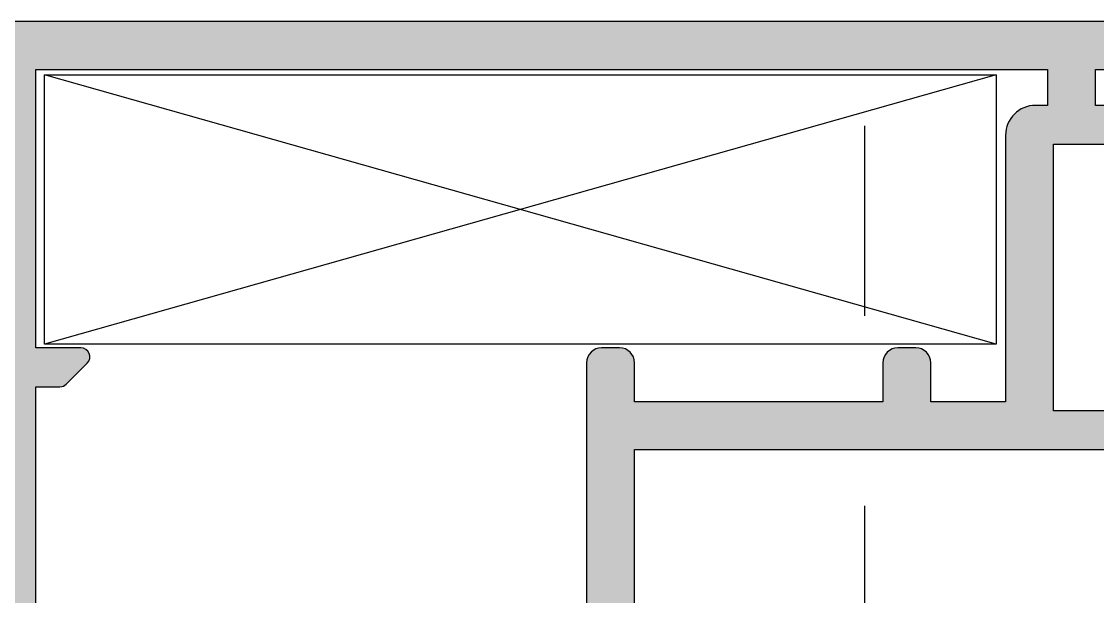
# Model space of a CAD drawing. Header units: millimetres. Extents: x 221 to 2771, y 196 to 840.
# Drawn here: x 581.19 to 588.38, y 633.75 to 637.59 of the extents above; entities that cross this region are included whole.
import ezdxf

# ---------------------------------------------------------------- set-up
doc = ezdxf.new("R2010")
doc.units = ezdxf.units.MM
doc.linetypes.add('CENTER', pattern=[50.800000000000004, 31.75, -6.35, 6.35, -6.35])

# ---------------------------------------------------------------- blocks, each defined once
blk = doc.blocks.new('A02 121 Kenet Plastiği')
h = blk.add_hatch()
h.set_pattern_fill('ANSI37', color=21, scale=0.5, style=0)
h.set_pattern_definition([(45, (-2904.959621484832, -685.0095448569432), (-1.122532015133644, 1.122532015133644), []), (135, (-2904.959621484832, -685.0095448569432), (-1.122532015133644, -1.122532015133644), [])])
h.paths.add_polyline_path([(26.44406208089822, 75.78317739249857), (26.4440620808964, 80.78317739249906, 0.4142135623919118), (26.24406208089931, 80.98317739249978), (25.14406208089783, 80.98317739249978, 0.4142135623710381), (24.9440620808964, 80.78317739249906), (24.9440620808964, 79.01715198872616, 0.1316524975848145), (25.07803667711921, 78.51715198869977), (25.61726716165524, 77.58317739249796, -0.5773502691925022), (25.44406208089855, 77.28317739249906), (8.806203767938936, 77.28317739249906, 0.5858110978518688), (8.550272243535801, 76.8266556533672, -1.330799740462049), (4.844363130596321, 75.81322832351727, -0.1937105032953705), (4.990709390105621, 76.1567647372467), (5.26356865476555, 76.42962400190663, 0.6681786379174128), (4.910015264169749, 77.28317739249906), (4.20290848298464, 77.28317739249906, 0.1989123673530972), (3.849355092392216, 77.13673078309148), (3.490508690305433, 76.77788438100833, 0.1989123673748119), (3.344062080897857, 76.42433099040798), (3.344062080897857, 63.08317739250197), (6.27264749087044, 63.08317739250197, 0.3394542588290131), (6.46583265613117, 63.23141358347857), (6.626602171589745, 63.83141358348284, 0.4931454260320452), (6.433417006333912, 64.08317739250197), (5.244062080899312, 64.08317739250197), (5.244062080899312, 65.38317739250124), (12.64406208090077, 65.38317739250124), (12.64406208090077, 64.08317739250197), (11.45470715546617, 64.08317739250197, 0.4931454260320497), (11.26152199021033, 63.83141358348284), (11.42229150566891, 63.23141358347857, 0.3394542588264808), (11.61547667092782, 63.08317739250197), (14.04406208090056, 63.08317739250197, 0.4142135623724417), (14.24406208089931, 63.28317739250011), (14.24406208089931, 65.18317739250273, -0.4142135623781852), (14.44406208089539, 65.38317739250124), (21.14406208090117, 65.38317739250124, -0.4142135623876047), (21.34406208089786, 65.18317739249687), (21.34406208090149, 63.28317739249906, 0.4142135623698783), (21.54406208089956, 63.08317739250197), (23.97264749087648, 63.08317739250197, 0.3394542588677253), (24.16583265612964, 63.23141358347693), (24.32660217158821, 63.83141358347754, 0.4931454260297173), (24.13341700632868, 64.08317739250197), (22.94406208090004, 64.08317739250197), (22.94406208090004, 65.38317739250124), (30.34406208089786, 65.38317739250124), (30.34406208089786, 64.08317739250197), (29.15470715546689, 64.08317739250197, 0.4931454260291669), (28.9615219902098, 63.83141358348075), (29.12229150566782, 63.23141358347857, 0.3394542588264808), (29.31547667092673, 63.08317739250197), (29.89059668331582, 63.08317739250197, -0.3394542588669975), (30.37355959644461, 62.71258691506487), (30.71085914300056, 61.4537678699453, 0.3394542588547809), (31.19382205614602, 61.08317739249833), (45.04406208089858, 61.08317739250197, 0.4142135623780626), (45.34406208089786, 61.3831773924976), (45.34406208090149, 62.58317739250131, -0.4142135623718397), (45.54406208090025, 62.78317739249906), (46.34406208089778, 62.78317739249906, 0.6681786379151297), (46.4854834371381, 63.12459874873821), (44.99761547149319, 64.6124667143813, 0.6681786379196879), (44.14406208090077, 64.25891332378526), (44.14406208090077, 62.68317739249687, -0.4142135623673441), (43.74406208089931, 62.28317739249906), (32.26976598616602, 62.28317739249906, 0.1989123673820928), (31.91621259557103, 62.13673078309254), (31.31621259557505, 61.5367307830893, -0.9999999999742756), (31.17479123933663, 61.67815213933136), (31.69761547148482, 62.20097637147774, 0.1989123673826867), (31.84406208089786, 62.55452976208107), (31.84406208089968, 66.78273694064231, -0.4142135623715331), (32.344062080901, 67.2827369406441), (39.14406208089895, 67.2827369406441), (39.44406208090004, 67.58273694064701), (39.74406208089931, 67.2827369406441), (47.04406208089847, 67.2827369406441, -0.4142135623719602), (47.5440620809004, 66.78273694064217), (47.5440620809004, 62.58317739250197), (45.74406208090113, 62.58317739250197, 0.493145426031958), (45.55087691564222, 62.33141358348075), (45.68674195666608, 61.82435834739954, 0.3394542588554214), (46.652667782957, 61.08317739250197), (53.99317987698429, 61.08317739250197, 0.1095178116708945), (54.20448900788688, 61.1300234989867), (62.81626035132594, 65.1457584267225, 0.7332303362614734), (62.61708428406564, 66.65865085876067), (52.97460280983069, 68.3588805036452, -0.3639702342445088), (52.64406208089895, 68.75280360485704), (52.64406208089895, 71.26770733867306, 0.2679491924567593), (52.54406208091288, 71.44091241941308), (52.34406208088694, 71.55638247326351, 0.131652497650103), (52.24406208090477, 71.58317739250197), (51.84406208089855, 71.58317739249833, 0.4142135623676354), (51.64406208089895, 71.3831773924981), (51.64406208089895, 70.59028417368924, -0.1989123673786449), (51.49761547148903, 70.2367307830895), (51.29050869030696, 70.02962400190742, 0.198912367378309), (51.14406208089895, 69.67607061131055), (51.14406208089895, 68.71229163602402, -0.4663076581458556), (50.90933244536427, 68.5153300854181), (49.45723799206826, 68.77137351607598, -0.3639702342717852), (49.0440620809004, 69.26377739258169), (49.0440620809004, 75.48317739249978, -0.4142135623858006), (49.34406208089409, 75.7831773925027), (51.44406208090004, 75.7831773925027, -0.4142135623740041), (51.64406208089895, 75.58317739250363), (51.64406208090077, 74.78317739249738, 0.4142135623739477), (51.84406208089968, 74.58317739249833), (52.24406208090927, 74.58317739249833, 0.131652497594845), (52.34406208089423, 74.6099723117363), (52.54406208089982, 74.72544236558281, 0.2679491924217334), (52.64406208089895, 74.89864744633985), (52.64406208089895, 77.08317739249348, 0.4142135623651521), (52.44406208089399, 77.28317739249906), (30.94406208089955, 77.28317739249906, 0.4142135623704813), (30.44406208089822, 76.78317739249906), (30.44406208089822, 75.78317739249906, -0.9999999999998792)])
h.paths.add_polyline_path([(53.97240881345897, 62.67686960546416), (59.3078918920146, 65.16484622495773, 0.7332303362615473), (59.23320086679087, 65.73218088697104), (49.39615653419969, 67.46671721323219, 0.466307658154883), (49.0440620809004, 67.17127488732876), (49.0440620809004, 62.58317739250197), (53.5497905517168, 62.58317739250197, 0.1095178116835218)], flags=16)
h.paths.add_polyline_path([(4.844062080897857, 72.38464829890654, -0.5575932466335717), (5.278272607214603, 72.65295322734528, 0.5319719912414488), (10.33313783021731, 75.50686160302212, -0.3912512566596022), (10.63220146587264, 75.78317739249906), (24.65592269592162, 75.78317739249906, -0.3912512566656653), (24.95498633157695, 75.50686160302212, 0.9239364353590834), (31.93313783021767, 75.50686160302575, -0.3912512566702848), (32.23220146587482, 75.78317739249906), (34.84406208089786, 75.78317739249906, -0.4142135623733339), (35.34406208089786, 75.28317739249906), (35.34406208089968, 69.28273694064046, -0.4142135623696959), (34.84406208089968, 68.78273694064046), (32.34406208089786, 68.7827369406441, 0.3448306957855403), (30.40260345171919, 67.2630893021269, -0.3448306957804322), (29.91723879442361, 66.88317739250124), (5.044062080898584, 66.88317739250124, -0.4142135623700079), (4.844062080897857, 67.08317739250197)], flags=16)
h.paths.add_polyline_path([(36.84406208089968, 75.28317739249906, -0.4142135623696959), (37.34406208089968, 75.78317739249906), (47.0440620809004, 75.78317739249906, -0.4142135623696959), (47.5440620809004, 75.28317739249906), (47.5440620809004, 69.28273694064046, -0.4142135623696959), (47.0440620809004, 68.78273694064046), (37.34406208089786, 68.7827369406441, -0.4142135623664993), (36.84406208089968, 69.28273694064046)], flags=16)
blk = doc.blocks.new('4456')
at = {"ltscale": 10}
h = blk.add_hatch(color=252, dxfattribs=at)
h.dxf.hatch_style = 1
edge = h.paths.add_edge_path()
edge.add_line((2615.974876532379, 2252.359233066632), (2615.974876532379, 2255.65923306662))
edge.add_arc((2616.274876532368, 2255.65923306662), 0.299999999988576, 90.0000000000415, 179.9999999999585, ccw=False)
edge.add_line((2616.274876532368, 2255.959233066608), (2616.606253027498, 2255.959233066608))
edge.add_arc((2616.606253027528, 2255.459233066604), 0.5000000000048936, 15.000000003230127, 90.00000000331829, ccw=False)
edge.add_line((2617.089215940669, 2255.588642589183), (2617.734184447317, 2253.181587353133))
edge.add_arc((2618.023962195237, 2253.259233066632), 0.3000000000243124, 194.9999999925519, 269.9999999921644)
edge.add_line((2618.023962195196, 2252.959233066608), (2621.638496747172, 2252.959233066608))
edge.add_arc((2621.638496747167, 2253.259233066623), 0.3000000000145053, 270.0000000011158, 403.5999999991768)
edge.add_line((2621.855748305611, 2253.46611892975), (2620.716532809475, 2254.662413051602))
edge.add_arc((2622.164876532405, 2256.04165213905), 2.000000000023274, 179.9999999996814, 223.599999998425, ccw=False)
edge.add_line((2620.164876532382, 2256.041652139061), (2620.164876532382, 2256.259233066597))
edge.add_arc((2620.464876532378, 2256.259233066568), 0.2999999999961755, 58.599999995931114, 179.9999999946646, ccw=False)
edge.add_line((2620.621179421946, 2256.515298305737), (2622.115489026696, 2255.603167827375))
edge.add_arc((2622.271791916243, 2255.859233066727), 0.3000000001425374, 238.6000000177506, 270.0000000055531)
edge.add_line((2622.271791916272, 2255.559233066585), (2622.564876532347, 2255.559233066585))
edge.add_arc((2622.564876532376, 2255.859233066602), 0.3000000000172022, 269.9999999943919, 359.9999999944913)
edge.add_line((2622.864876532393, 2255.859233066573), (2622.864876532393, 2259.630082804378))
edge.add_arc((2623.364876532343, 2259.630082804386), 0.4999999999497088, 138.590377888551, 180.0000000009391, ccw=False)
edge.add_arc((2622.764876532382, 2260.159233066557), 0.2999999999931684, 318.59037789542, 450.0000000045461)
edge.add_line((2622.764876532358, 2260.45923306655), (2622.564876532347, 2260.45923306655))
edge.add_line((2622.564876532347, 2260.45923306655), (2620.662478839154, 2259.949487140943))
edge.add_arc((2620.740124552694, 2259.65970939304), 0.3000000000188273, 105.0000000009249, 164.9999999519103)
edge.add_line((2620.450346804854, 2259.737355106819), (2620.435403880129, 2259.6815873529))
edge.add_arc((2620.145626132319, 2259.759233066507), 0.2999999999456839, 225.0000000020329, 344.9999999824427, ccw=False)
edge.add_line((2619.933494098009, 2259.547101032181), (2619.665519116553, 2259.815076013695))
edge.add_arc((2619.877651150152, 2260.027208047752), 0.2999999992534001, 184.9999999692288, 225.0000000618618, ccw=False)
edge.add_line((2619.578792741454, 2260.001061325153), (2619.366018122983, 2262.433086343767))
edge.add_arc((2619.664876532348, 2262.459233066596), 0.2999999999378736, 69.99999999110128, 185.0000000019687, ccw=False)
edge.add_line((2619.767482575368, 2262.741140852758), (2621.178315831222, 2262.227639542153))
edge.add_arc((2621.075709788301, 2261.945731756072), 0.2999999998286586, 10.90428326646952, 70.00000000368192, ccw=False)
edge.add_arc((2621.664876532352, 2262.059233066588), 0.299999999991297, 190.9042832743167, 270.0000000057751)
edge.add_line((2621.664876532382, 2261.759233066597), (2630.264876532358, 2261.759233066597))
edge.add_line((2630.264876532358, 2261.759233066597), (2630.264876532359, 2278.559233066585))
edge.add_line((2630.264876532359, 2278.559233066585), (2632.233936424649, 2278.559233066585))
edge.add_arc((2632.233936424652, 2278.259233066524), 0.3000000000610135, 30.000000001542787, 90.00000000056019, ccw=False)
edge.add_line((2632.493744045836, 2278.409233066562), (2632.724684153499, 2278.009233066538))
edge.add_arc((2632.464876532391, 2277.859233066554), 0.2999999999688834, -90.00000000392208, 30.000000000023988, ccw=False)
edge.add_line((2632.46487653237, 2277.559233066585), (2631.564876532347, 2277.559233066586))
edge.add_line((2631.564876532347, 2277.559233066585), (2631.564876532347, 2275.759233066597))
edge.add_line((2631.564876532347, 2275.759233066597), (2640.46487653237, 2275.759233066596))
edge.add_line((2640.46487653237, 2275.759233066597), (2640.46487653237, 2277.559233066585))
edge.add_line((2640.46487653237, 2277.559233066585), (2639.564876532347, 2277.559233066585))
edge.add_arc((2639.564876532338, 2277.859233066561), 0.2999999999755175, 150.0000000021706, 270.0000000017275, ccw=False)
edge.add_line((2639.305068911218, 2278.009233066538), (2639.53600901894, 2278.409233066562))
edge.add_arc((2639.79581664011, 2278.259233066548), 0.3000000000362453, 90.00000000780051, 150.000000001138, ccw=False)
edge.add_line((2639.795816640069, 2278.559233066585), (2641.764876532359, 2278.559233066585))
edge.add_line((2641.764876532359, 2278.559233066585), (2641.764876532359, 2277.159233066562))
edge.add_line((2641.764876532359, 2277.159233066562), (2642.96487653237, 2277.159233066562))
edge.add_line((2642.96487653237, 2277.159233066562), (2642.964876532371, 2295.95923306655))
edge.add_line((2642.964876532371, 2295.95923306655), (2641.764876532359, 2295.95923306655))
edge.add_line((2641.764876532359, 2295.95923306655), (2641.764876532359, 2294.359233066573))
edge.add_arc((2641.464876532364, 2294.35923306657), 0.2999999999952073, -134.99999999951729, 6.255049811443314e-10, ccw=False)
edge.add_line((2641.252744498013, 2294.147101032216), (2640.857769751155, 2294.542075779073))
edge.add_arc((2641.564876532282, 2295.249182560226), 0.9999999999345696, 180.0000000011302, 225.0000000010826, ccw=False)
edge.add_line((2640.564876532348, 2295.249182560207), (2640.564876532348, 2295.659233066562))
edge.add_arc((2640.264876532359, 2295.659233066561), 0.2999999999885734, 4.106732204705693e-11, 89.99999999995899)
edge.add_line((2640.264876532359, 2295.95923306655), (2639.864876532394, 2295.95923306655))
edge.add_arc((2639.864876532394, 2296.259233066597), 0.3000000000467011, 180.0000000000258, 269.9999999999742, ccw=False)
edge.add_line((2639.564876532348, 2296.259233066597), (2639.564876532348, 2297.986027985829))
edge.add_arc((2639.864876532372, 2297.986027985795), 0.3000000000246056, 119.9999999975785, 179.999999993483, ccw=False)
edge.add_line((2639.714876532371, 2298.245835606957), (2639.841671451568, 2298.319040687714))
edge.add_arc((2639.991671451558, 2298.059233066577), 0.2999999999964917, 89.9999999936644, 119.9999999982058, ccw=False)
edge.add_line((2639.991671451591, 2298.359233066573), (2640.264876532359, 2298.359233066573))
edge.add_arc((2640.264876532359, 2298.059233066585), 0.2999999999881594, -3.808509063674137e-11, 90.00000000003803, ccw=False)
edge.add_line((2640.564876532348, 2298.059233066585), (2640.564876532348, 2297.159233066562))
edge.add_line((2640.564876532348, 2297.159233066562), (2641.864876532394, 2297.159233066562))
edge.add_line((2641.864876532394, 2297.159233066562), (2640.864876532394, 2297.159233066562))
edge.add_line((2640.864876532394, 2297.159233066562), (2641.864876532394, 2297.159233066562))
edge.add_line((2641.864876532394, 2297.159233066562), (2641.864876532394, 2298.45923306655))
edge.add_arc((2642.164876532385, 2298.459233066589), 0.2999999999914347, 60.000000007435915, 180.0000000075791, ccw=False)
edge.add_line((2642.314876532348, 2298.719040687737), (2642.714876532371, 2298.488100580015))
edge.add_arc((2642.864876532379, 2298.74790820115), 0.3000000000038806, 239.9999999987163, 359.9999999987634)
edge.add_line((2643.164876532383, 2298.747908201144), (2643.164876532383, 2300.970557932003))
edge.add_arc((2642.864876532379, 2300.970557931996), 0.3000000000038314, 1.220264331309019e-09, 120.0000000012999)
edge.add_line((2642.714876532371, 2301.230365553131), (2642.314876532348, 2300.999425445468))
edge.add_arc((2642.164876532369, 2301.259233066587), 0.2999999999747628, 179.9999999980228, 299.99999999807903, ccw=False)
edge.add_line((2641.864876532394, 2301.259233066597), (2641.864876532394, 2302.559233066585))
edge.add_line((2641.864876532394, 2302.559233066585), (2640.564876532348, 2302.559233066585))
edge.add_line((2640.564876532348, 2302.559233066585), (2640.564876532348, 2301.659233066562))
edge.add_arc((2640.264876532358, 2301.659233066563), 0.2999999999891841, 270.0000000001577, 359.9999999998423, ccw=False)
edge.add_line((2640.264876532359, 2301.359233066573), (2639.991671451591, 2301.359233066573))
edge.add_arc((2639.991671451558, 2301.659233066573), 0.2999999999991439, 240.0000000019298, 270.0000000061998, ccw=False)
edge.add_line((2639.841671451568, 2301.399425445433), (2639.714876532371, 2301.472630526189))
edge.add_arc((2639.864876532373, 2301.732438147353), 0.3000000000256273, 180.0000000066297, 240.0000000023089, ccw=False)
edge.add_line((2639.564876532348, 2301.732438147318), (2639.564876532348, 2303.45923306655))
edge.add_arc((2639.864876532394, 2303.459233066549), 0.3000000000468962, 90.0000000000631, 179.999999999937, ccw=False)
edge.add_line((2639.864876532394, 2303.759233066597), (2644.564876532348, 2303.759233066597))
edge.add_line((2644.564876532348, 2303.759233066597), (2644.564876532347, 2235.45923306655))
edge.add_arc((2644.264876532358, 2235.45923306655), 0.299999999988423, 270.00000000001234, 359.99999999998766, ccw=False)
edge.add_line((2644.264876532358, 2235.159233066562), (2641.457696855349, 2235.159233066562))
edge.add_arc((2641.457696855372, 2235.459233066566), 0.3000000000042485, 209.9999999953338, 269.99999999572765, ccw=False)
edge.add_line((2641.19788923422, 2235.309233066585), (2640.605068911264, 2236.336027985805))
edge.add_arc((2640.86487653231, 2236.486027985888), 0.2999999999631648, 180.0000000223307, 210.000000022145, ccw=False)
edge.add_line((2640.564876532347, 2236.48602798577), (2640.564876532347, 2236.859233066573))
edge.add_arc((2640.864876532364, 2236.859233066544), 0.3000000000173852, 89.99999999442679, 179.9999999944563, ccw=False)
edge.add_line((2640.864876532393, 2237.159233066562), (2641.457696855349, 2237.159233066562))
edge.add_arc((2641.457696855352, 2236.859233066541), 0.3000000000198835, 30.000000009894393, 90.00000000042189, ccw=False)
edge.add_line((2641.717504476478, 2237.009233066597), (2641.832974530397, 2236.809233066527))
edge.add_arc((2642.092782151524, 2236.959233066582), 0.3000000000202762, 210.0000000099378, 270.0000000003787)
edge.add_line((2642.092782151526, 2236.659233066562), (2642.764876532358, 2236.659233066562))
edge.add_arc((2642.764876532358, 2236.95923306655), 0.2999999999884715, 270.0000000000216, 359.9999999999785)
edge.add_line((2643.064876532347, 2236.95923306655), (2643.064876532347, 2238.041033113218))
edge.add_arc((2642.764876532337, 2238.041033113228), 0.3000000000104473, 359.999999997964, 404.9999999955774)
edge.add_line((2642.977008566716, 2238.253165147576), (2642.641651325907, 2238.572764040221))
edge.add_arc((2642.853783360287, 2238.784896074552), 0.2999999999993128, 159.9999999968745, 224.9999999935315, ccw=False)
edge.add_line((2642.571875574057, 2238.887502117565), (2642.946784318589, 2239.756627023587))
edge.add_arc((2642.664876532376, 2239.859233066583), 0.2999999999785451, 339.9999999987426, 449.9999999989266)
edge.add_line((2642.664876532382, 2240.159233066562), (2624.564876532347, 2240.159233066563))
edge.add_line((2624.564876532347, 2240.159233066562), (2624.564876532347, 2236.95923306655))
edge.add_arc((2624.864876532364, 2236.959233066578), 0.3000000000169637, 180.0000000054632, 270.0000000056537)
edge.add_line((2624.864876532393, 2236.659233066562), (2625.036970913226, 2236.659233066562))
edge.add_arc((2625.036970913208, 2236.959233066557), 0.2999999999956352, 270.0000000033225, 330.0000000056159)
edge.add_line((2625.296778534354, 2236.809233066585), (2625.412248588215, 2237.009233066538))
edge.add_arc((2625.672056209362, 2236.859233066565), 0.299999999996885, 90.00000000346029, 150.0000000054781, ccw=False)
edge.add_line((2625.672056209344, 2237.159233066562), (2626.264876532358, 2237.159233066562))
edge.add_arc((2626.264876532358, 2236.859233066572), 0.2999999999887757, 7.969447324285284e-11, 89.9999999999203, ccw=False)
edge.add_line((2626.564876532347, 2236.859233066573), (2626.564876532347, 2236.486027985829))
edge.add_arc((2626.264876532324, 2236.486027985802), 0.3000000000225848, -29.999999996870486, 5.000174496672116e-09, ccw=False)
edge.add_line((2626.524684153487, 2236.336027985805), (2625.931863830415, 2235.309233066585))
edge.add_arc((2625.672056209258, 2235.459233066576), 0.3000000000147676, 270.0000000054322, 330.0000000035063, ccw=False)
edge.add_line((2625.672056209286, 2235.159233066562), (2621.46487653237, 2235.159233066562))
edge.add_arc((2621.464876532371, 2235.459233066551), 0.2999999999889872, 180.00000000012, 269.9999999998799, ccw=False)
edge.add_line((2621.164876532382, 2235.45923306655), (2621.164876532382, 2236.659233066562))
edge.add_arc((2621.464876532358, 2236.659233066572), 0.2999999999761458, 80.11845530244312, 180.0000000018712, ccw=False)
edge.add_line((2621.516360066938, 2236.954782462871), (2622.613392997814, 2236.763683670276))
edge.add_arc((2622.664876532384, 2237.059233066587), 0.2999999999855902, 260.1184553045882, 359.999999999726)
edge.add_line((2622.96487653237, 2237.059233066585), (2622.96487653237, 2240.159233066562))
edge.add_line((2622.96487653237, 2240.159233066562), (2619.864876532393, 2240.159233066562))
edge.add_arc((2619.864876532379, 2239.859233066551), 0.300000000010116, 89.99999999719266, 169.0957167227154)
edge.add_arc((2619.27570978834, 2239.972734377063), 0.2999999997971291, 289.99999999290463, 349.09571673694404, ccw=False)
edge.add_line((2619.378315831234, 2239.690826591005), (2617.967482575322, 2239.177325280342))
edge.add_arc((2617.864876532343, 2239.459233066501), 0.2999999999211949, 174.9999999972266, 290.0000000016794, ccw=False)
edge.add_line((2617.566018122995, 2239.485379789333), (2617.778792741466, 2241.917404808005))
edge.add_arc((2618.077651150175, 2241.891258085401), 0.2999999992650235, 134.9999999389462, 175.0000000299632, ccw=False)
edge.add_line((2617.865519116564, 2242.103390119463), (2618.13349409802, 2242.371365100978))
edge.add_arc((2618.345626132322, 2242.159233066677), 0.2999999999218564, 15.000000036905703, 135.0000000000946, ccw=False)
edge.add_line((2618.635403880083, 2242.236878780374), (2618.650346804808, 2242.181111026573))
edge.add_arc((2618.940124552749, 2242.258756740055), 0.3000000000403961, 194.9999999884718, 254.999999980085)
edge.add_line((2618.862478839107, 2241.968978992157), (2620.764876532358, 2241.45923306655))
edge.add_line((2620.764876532358, 2241.45923306655), (2620.96487653237, 2241.45923306655))
edge.add_arc((2620.964876532353, 2241.759233066559), 0.3000000000087134, 270.0000000033435, 401.4096221128257)
edge.add_arc((2621.564876532327, 2242.288383328784), 0.4999999999802017, 180.0000000003816, 221.4096221101283, ccw=False)
edge.add_line((2621.064876532347, 2242.288383328781), (2621.064876532347, 2246.059233066585))
edge.add_arc((2620.764876532359, 2246.059233066586), 0.2999999999880955, 359.9999999999497, 450.0000000000501)
edge.add_line((2620.764876532358, 2246.359233066573), (2620.471791916284, 2246.359233066573))
edge.add_arc((2620.471791916314, 2246.059233066352), 0.3000000002211661, 90.00000000576337, 121.3999999993654)
edge.add_line((2620.31548902665, 2246.315298305725), (2618.821179421958, 2245.403167827363))
edge.add_arc((2618.664876532406, 2245.659233066561), 0.3000000000127035, 179.9999999998435, 301.39999999844383, ccw=False)
edge.add_line((2618.364876532393, 2245.659233066562), (2618.364876532393, 2245.976813994016))
edge.add_arc((2620.364876532385, 2245.976813994041), 1.99999999999138, 136.4000000012096, 180.0000000006842, ccw=False)
edge.add_line((2618.916532809487, 2247.356053081475), (2621.924208116126, 2250.514423294767))
edge.add_arc((2621.562122185408, 2250.859233066633), 0.4999999999980528, 316.3999999999794, 449.9999999994105)
edge.add_line((2621.562122185414, 2251.359233066632), (2616.974876532379, 2251.359233066632))
edge.add_arc((2616.97487653238, 2252.359233066632), 1.000000000000433, 180.0000000000248, 269.9999999999752, ccw=False)
edge = h.paths.add_edge_path(flags=16)
edge.add_arc((2622.864876532415, 2241.959233066543), 0.1999999999752511, 179.9999999937437, 269.9999999937498)
edge.add_line((2622.864876532393, 2241.759233066568), (2632.364876532393, 2241.759233066568))
edge.add_line((2632.364876532393, 2241.759233066568), (2632.364876532393, 2242.559233066549))
edge.add_arc((2632.664876532494, 2242.559233066544), 0.3000000001008147, 135.0000000115716, 179.9999999990124, ccw=False)
edge.add_line((2632.452744498024, 2242.771365100928), (2633.152744498036, 2243.471365100925))
edge.add_arc((2633.364876532412, 2243.25923306655), 0.3000000000275844, 1.7964794096769765e-09, 135.0000000003105, ccw=False)
edge.add_line((2633.66487653244, 2243.25923306656), (2633.66487653244, 2241.759233066568))
edge.add_line((2633.66487653244, 2241.759233066568), (2642.964876532428, 2241.759233066568))
edge.add_line((2642.964876532428, 2241.759233066568), (2642.964876532429, 2275.559233066563))
edge.add_line((2642.964876532429, 2275.559233066563), (2641.764876532417, 2275.559233066563))
edge.add_line((2641.764876532417, 2275.559233066563), (2641.764876532417, 2275.159233066562))
edge.add_arc((2640.764876532417, 2275.159233066562), 1.000000000000223, 269.9999999999998, 359.9999999999872, ccw=False)
edge.add_line((2640.764876532417, 2274.159233066562), (2631.864876532393, 2274.159233066563))
edge.add_line((2631.864876532393, 2274.159233066562), (2631.864876532393, 2271.659233066562))
edge.add_line((2631.864876532393, 2271.659233066562), (2633.16487653244, 2271.659233066561))
edge.add_arc((2633.16487653244, 2271.159233066562), 0.5000000000001191, 1.3585577107733116e-11, 89.99999999998641, ccw=False)
edge.add_line((2633.66487653244, 2271.159233066562), (2633.66487653244, 2270.559233066563))
edge.add_arc((2633.16487653244, 2270.559233066563), 0.5000000000001191, 270.00000000001364, 359.99999999998636, ccw=False)
edge.add_line((2633.16487653244, 2270.059233066563), (2631.864876532393, 2270.059233066564))
edge.add_line((2631.864876532393, 2270.059233066563), (2631.864876532393, 2261.759233066568))
edge.add_line((2631.864876532393, 2261.759233066568), (2633.16487653244, 2261.759233066567))
edge.add_arc((2633.16487653244, 2261.259233066568), 0.5000000000001191, 1.3585577107733116e-11, 89.99999999998641, ccw=False)
edge.add_line((2633.66487653244, 2261.259233066568), (2633.66487653244, 2260.659233066562))
edge.add_arc((2633.16487653244, 2260.659233066562), 0.5000000000001191, 270.00000000001364, 359.99999999998636, ccw=False)
edge.add_line((2633.16487653244, 2260.159233066562), (2624.464876532428, 2260.159233066563))
edge.add_line((2624.464876532428, 2260.159233066562), (2624.464876532428, 2251.262239564649))
edge.add_arc((2623.464876532503, 2251.262239564683), 0.9999999999252175, 316.3999999971765, 359.99999999804675, ccw=False)
edge.add_line((2624.189048393852, 2250.572620020964), (2622.940704670958, 2249.261729971865))
edge.add_arc((2623.664876532337, 2248.572110428217), 0.9999999998971162, 136.4000000013686, 180.0000000021929)
edge.add_line((2622.66487653244, 2248.572110428179), (2622.66487653244, 2241.959233066565))
at = {"color": 252, "ltscale": 10}
for points in [[(2621.664876532382, 2261.759233066597), (2630.264876532358, 2261.759233066597), (2630.264876532358, 2278.559233066585)], [(2631.564876532347, 2277.559233066585), (2631.564876532347, 2275.759233066597), (2640.46487653237, 2275.759233066597), (2640.46487653237, 2277.559233066585)], [(2641.764876532359, 2278.559233066585), (2641.764876532359, 2277.159233066562), (2642.96487653237, 2277.159233066562), (2642.96487653237, 2295.95923306655)]]:
    blk.add_lwpolyline(points, dxfattribs=at)
blk.add_lwpolyline([(2644.564876532348, 2303.759233066597), (2644.564876532348, 2235.45923306655, -0.4142135623729691)], format="xyb", dxfattribs=at)
at = {"color": 252, "ltscale": 10, "flags": 128}
blk.add_lwpolyline([(2622.864876532393, 2241.759233066568), (2632.364876532393, 2241.759233066568), (2632.364876532393, 2242.559233066549, -0.1989123673226904), (2632.452744498024, 2242.771365100928), (2633.152744498036, 2243.471365100925, -0.6681786379099197), (2633.66487653244, 2243.25923306656), (2633.66487653244, 2241.759233066568), (2642.964876532428, 2241.759233066568), (2642.964876532428, 2275.559233066563), (2641.764876532417, 2275.559233066563), (2641.764876532417, 2275.159233066562, -0.414213562373031), (2640.764876532417, 2274.159233066562), (2631.864876532393, 2274.159233066562), (2631.864876532393, 2271.659233066562), (2633.16487653244, 2271.659233066562, -0.4142135623729555), (2633.66487653244, 2271.159233066562), (2633.66487653244, 2270.559233066563, -0.4142135623729555), (2633.16487653244, 2270.059233066563), (2631.864876532393, 2270.059233066563), (2631.864876532393, 2261.759233066568), (2633.16487653244, 2261.759233066568, -0.4142135623729555), (2633.66487653244, 2261.259233066568), (2633.66487653244, 2260.659233066562, -0.4142135623729555), (2633.16487653244, 2260.159233066562), (2624.464876532428, 2260.159233066562)], format="xyb", dxfattribs=at)
blk = doc.blocks.new('50 S 20')
at = {"ltscale": 10}
blk.add_blockref('4456', (-1149.812386988791, 225.859133209161), dxfattribs=at)
blk = doc.blocks.new('3092')
at = {"color": 253}
for p, q in [((2643.521908931298, 751.4088480885944), (2634.519706822086, 783.2098106328261)), ((2634.519706822086, 751.4088480885944), (2643.521908931297, 783.2098106328261))]:
    blk.add_line(p, q, dxfattribs=at)
blk.add_lwpolyline([(2634.519706822086, 783.2098106328261), (2643.521908931298, 783.2098106328261), (2643.521908931298, 751.4088480885944), (2634.519706822086, 751.4088480885944)], close=True, dxfattribs=at)

msp = doc.modelspace()

# ---------------------------------------------------------------- linework, layer by layer
at = {"color": 7, "linetype": 'CENTER', "ltscale": 0.2}
msp.add_line((586.8289474454186, 597.5275397715222), (586.8289474454175, 659.0066889418622), dxfattribs=at)

# ---------------------------------------------------------------- block references
at = {"yscale": 0.2, "zscale": 0.2}
for name, p, xscale, rotation in [('A02 121 Kenet Plastiği', (598.9777598615901, 653.0507214658269), 0.2, 180), ('50 S 20', (87.7652741902765, 338.6435880786139), -0.2, 270)]:
    msp.add_blockref(name, p, dxfattribs=dict(at, xscale=xscale, rotation=rotation))
at = {"color": 11, "xscale": 0.2, "yscale": 0.2, "zscale": 0.2, "rotation": 90.00000000000004}
msp.add_blockref('3092', (737.9874580726967, 108.5336601519539), dxfattribs=at)

doc.saveas('drawing.dxf')
